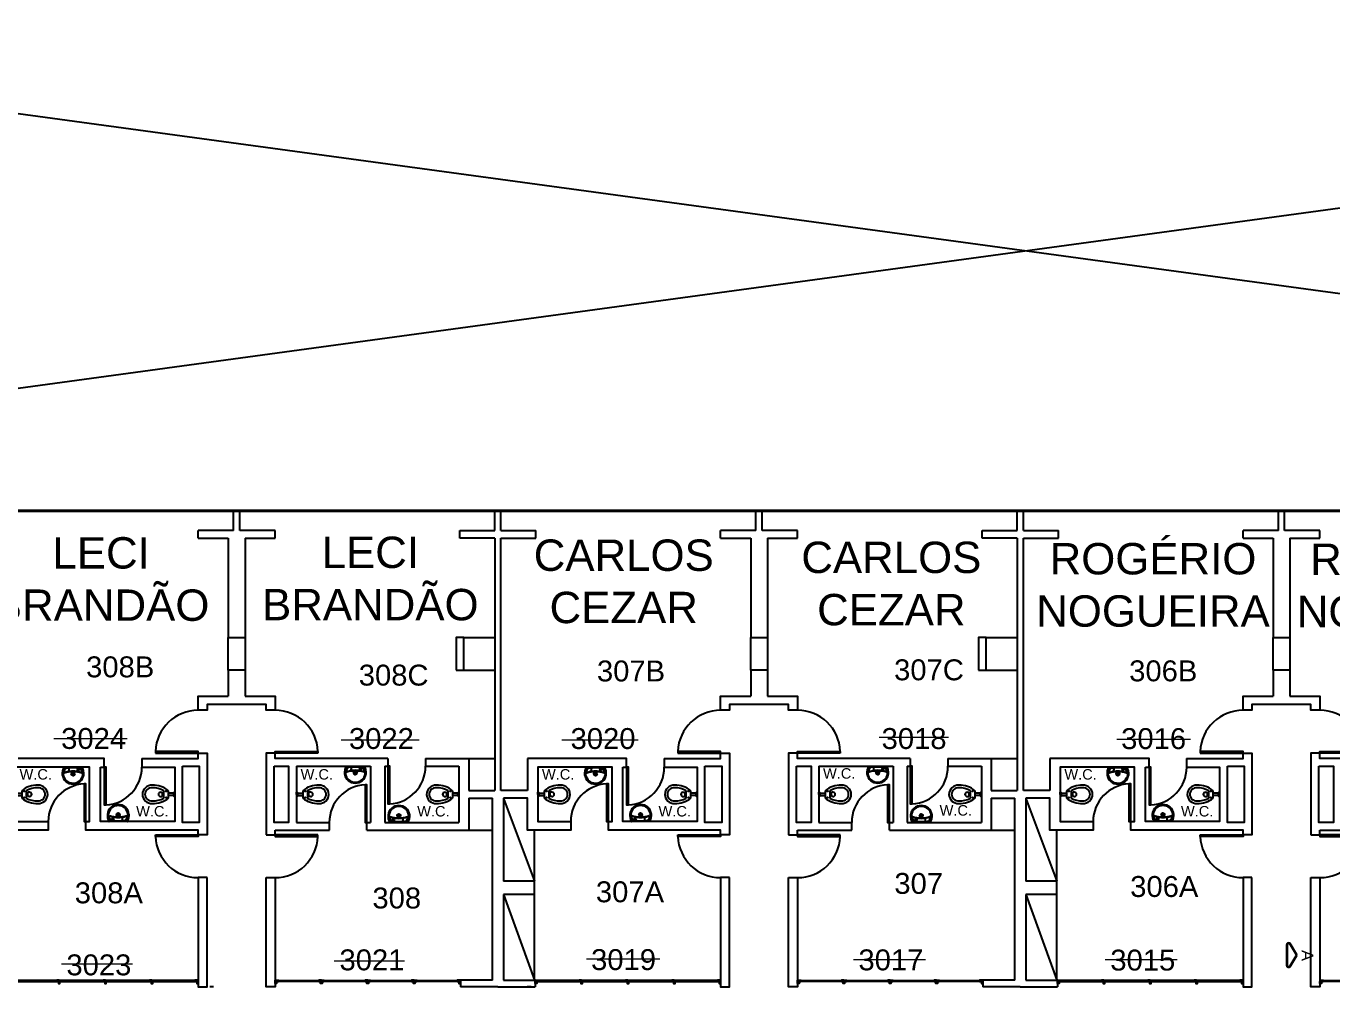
# Model space of a CAD drawing. Header units: metres. Extents: x -331 to 2982, y 362 to 2539.
# Drawn here: x 1023.72 to 1048.71, y 2307.81 to 2326.19 of the extents above; entities that cross this region are included whole.
import ezdxf
from ezdxf.enums import TextEntityAlignment as Align

# ---------------------------------------------------------------- set-up
doc = ezdxf.new("R2010")
doc.units = ezdxf.units.M
doc.linetypes.add('DASHDOT', pattern=[1, 0.5, -0.25, 0, -0.25])
doc.layers.get('0').update_dxf_attribs({"color": 251})
for name, color, linetype in [('ALV', 251, 'Continuous'), ('CX', 251, 'Continuous'), ('Det', 251, 'Continuous'), ('Det_Vigas', 251, 'Continuous'), ('Est', 251, 'Continuous'), ('Mob', 251, 'Continuous'), ('SALAS ANTIGAS', 1, 'Continuous'), ('SALAS NOVAS', 7, 'Continuous'), ('Texto_Salas', 251, 'Continuous'), ('vid', 251, 'Continuous')]:
    doc.layers.add(name, color=color, linetype=linetype)
doc.layers.add('Det_Lcorte', color=251, linetype='Continuous', lineweight=20)
doc.layers.add('LCorte', color=251, linetype='Continuous', lineweight=20)
doc.styles.add('ARIAL', font='arial.ttf')
doc.styles.add('DESTAQUE', font='arial.ttf', dxfattribs={"height": 0.4})
doc.styles.get("Standard").update_dxf_attribs({"font": 'arial.ttf', "height": 0.3})

# ---------------------------------------------------------------- blocks, each defined once
blk = doc.blocks.new('Gab_Velho01')
at = {"layer": 'ALV'}
for p, q in [((-938.009, 946.532), (-938.009, 946.902)), ((-933.129, 946.902), (-933.009, 946.902)), ((-933.129, 946.532), (-933.129, 946.902)), ((-933.009, 946.532), (-933.009, 946.902)), ((-928.129, 946.532), (-928.129, 946.902)), ((-938.009, 946.532), (-937.339, 946.532)), ((-938.009, 941.559), (-938.009, 946.382)), ((-938.009, 946.382), (-937.339, 946.382)), ((-937.339, 946.382), (-937.339, 946.532)), ((-933.804, 946.382), (-933.804, 946.532)), ((-933.129, 946.532), (-933.804, 946.532)), ((-933.804, 946.382), (-933.229, 946.382)), ((-933.229, 946.382), (-933.229, 944.482)), ((-932.334, 946.532), (-933.009, 946.532)), ((-932.909, 946.382), (-932.334, 946.382)), ((-932.909, 946.382), (-932.909, 944.482)), ((-932.334, 946.382), (-932.334, 946.532)), ((-928.799, 946.382), (-928.799, 946.532)), ((-928.799, 946.532), (-928.129, 946.532)), ((-928.129, 946.382), (-928.799, 946.382)), ((-928.129, 946.382), (-928.129, 941.559)), ((-933.229, 943.862), (-933.229, 943.362)), ((-932.909, 943.862), (-932.909, 943.362)), ((-936.514, 942.172), (-937.504, 942.172)), ((-937.504, 942.172), (-937.504, 941.559)), ((-930.174, 942.172), (-930.174, 942.022)), ((-929.454, 942.172), (-928.624, 942.172)), ((-929.454, 942.172), (-929.454, 942.022)), ((-928.624, 942.172), (-928.624, 941.559)), ((-931.924, 942.022), (-931.924, 940.947)), ((-931.924, 942.022), (-930.504, 942.022)), ((-930.504, 942.022), (-930.504, 940.947)), ((-930.234, 942.022), (-930.174, 942.022)), ((-930.234, 942.022), (-930.234, 940.947)), ((-929.454, 942.022), (-928.814, 942.022)), ((-928.814, 942.022), (-928.814, 940.947)), ((-937.504, 941.559), (-938.009, 941.559)), ((-937.964, 941.409), (-937.964, 939.826)), ((-928.624, 941.559), (-928.129, 941.559)), ((-928.624, 941.409), (-928.624, 940.797)), ((-928.624, 941.409), (-928.174, 941.409)), ((-928.174, 937.927), (-928.174, 941.409)), ((-931.924, 940.947), (-931.294, 940.947)), ((-931.294, 940.797), (-931.294, 940.947)), ((-930.574, 940.947), (-930.504, 940.947)), ((-930.574, 940.797), (-930.574, 940.947)), ((-930.234, 940.947), (-928.814, 940.947)), ((-932.504, 940.712), (-932.334, 940.712)), ((-932.334, 940.797), (-931.294, 940.797)), ((-932.334, 940.712), (-932.334, 940.797)), ((-930.574, 940.797), (-928.624, 940.797)), ((-937.369, 939.826), (-937.964, 939.826)), ((-937.369, 939.566), (-937.369, 939.826)), ((-937.964, 939.566), (-937.964, 937.927)), ((-937.369, 939.566), (-937.964, 939.566)), ((-937.964, 937.927), (-937.354, 937.927)), ((-937.354, 937.927), (-937.354, 937.802)), ((-928.174, 937.927), (-928.784, 937.927)), ((-928.784, 937.927), (-928.784, 937.802)), ((-938.069, 937.802), (-937.354, 937.802)), ((-928.069, 937.802), (-928.784, 937.802))]:
    blk.add_line(p, q, dxfattribs=at)
for points in [[(-932.909, 943.362), (-932.334, 943.362), (-932.334, 943.092), (-932.504, 943.092), (-932.504, 943.202), (-933.634, 943.202), (-933.634, 943.092), (-933.804, 943.092), (-933.804, 943.362), (-933.229, 943.362)], [(-934.884, 942.172), (-933.804, 942.172), (-933.804, 942.272), (-933.634, 942.272), (-933.634, 940.712), (-933.804, 940.712), (-933.804, 940.797), (-935.954, 940.797), (-935.954, 940.964), (-935.884, 940.964), (-935.884, 942.004), (-937.304, 942.004), (-937.304, 940.964), (-936.674, 940.964), (-936.674, 940.797), (-937.504, 940.797), (-937.504, 941.409), (-937.964, 941.409)], [(-935.674, 942.004), (-935.604, 942.004), (-935.604, 942.172), (-937.504, 942.172)], [(-934.884, 942.172), (-934.884, 942.004), (-934.254, 942.004), (-934.254, 940.964), (-935.674, 940.964), (-935.674, 942.004)], [(-930.174, 942.172), (-932.334, 942.172), (-932.334, 942.272), (-932.504, 942.272), (-932.504, 940.712)], [(-935.594, 937.906), (-935.594, 937.866), (-935.564, 937.866), (-935.564, 937.906)], [(-931.431, 937.906), (-931.431, 937.866), (-931.461, 937.866), (-931.461, 937.906)], [(-930.544, 937.906), (-930.544, 937.866), (-930.574, 937.866), (-930.574, 937.906)]]:
    blk.add_lwpolyline(points, dxfattribs=at)
for points in [[(-934.104, 942.022), (-933.784, 942.022), (-933.784, 940.947), (-934.104, 940.947)], [(-932.354, 942.022), (-932.074, 942.022), (-932.074, 940.947), (-932.354, 940.947)], [(-933.634, 939.892), (-933.804, 939.892), (-933.804, 937.802), (-933.634, 937.802)], [(-932.504, 939.892), (-932.334, 939.892), (-932.334, 937.802), (-932.504, 937.802)], [(-933.808, 937.926), (-937.35, 937.926), (-937.35, 937.906), (-933.808, 937.906)], [(-935.627, 937.926), (-935.581, 937.926), (-935.581, 937.906), (-935.627, 937.906), (-935.627, 937.905), (-935.58, 937.905), (-935.58, 937.927), (-935.627, 937.927)], [(-935.58, 937.927), (-935.577, 937.927), (-935.577, 937.905), (-935.58, 937.905)], [(-935.531, 937.926), (-935.576, 937.926), (-935.576, 937.906), (-935.531, 937.906), (-935.531, 937.905), (-935.577, 937.905), (-935.577, 937.927), (-935.531, 937.927)], [(-932.33, 937.926), (-928.788, 937.926), (-928.788, 937.906), (-932.33, 937.906)], [(-931.494, 937.926), (-931.449, 937.926), (-931.449, 937.906), (-931.494, 937.906), (-931.494, 937.905), (-931.448, 937.905), (-931.448, 937.927), (-931.494, 937.927)], [(-931.445, 937.927), (-931.448, 937.927), (-931.448, 937.905), (-931.445, 937.905)], [(-931.398, 937.926), (-931.444, 937.926), (-931.444, 937.906), (-931.398, 937.906), (-931.398, 937.905), (-931.445, 937.905), (-931.445, 937.927), (-931.398, 937.927)], [(-930.607, 937.926), (-930.561, 937.926), (-930.561, 937.906), (-930.607, 937.906), (-930.607, 937.905), (-930.56, 937.905), (-930.56, 937.927), (-930.607, 937.927)], [(-930.557, 937.927), (-930.56, 937.927), (-930.56, 937.905), (-930.557, 937.905)], [(-930.511, 937.926), (-930.556, 937.926), (-930.556, 937.906), (-930.511, 937.906), (-930.511, 937.905), (-930.557, 937.905), (-930.557, 937.927), (-930.511, 937.927)]]:
    blk.add_lwpolyline(points, close=True, dxfattribs=at)
at = {"layer": 'CX'}
for points in [[(-934.624, 942.272), (-933.804, 942.272), (-933.804, 942.307), (-934.624, 942.307)], [(-931.514, 942.272), (-932.334, 942.272), (-932.334, 942.307), (-931.514, 942.307)], [(-935.569, 941.284), (-935.569, 942.004), (-935.604, 942.004), (-935.604, 941.284)], [(-930.139, 941.302), (-930.139, 942.022), (-930.174, 942.022), (-930.174, 941.302)], [(-935.989, 941.684), (-935.989, 940.964), (-935.954, 940.964), (-935.954, 941.684)], [(-930.609, 941.667), (-930.609, 940.947), (-930.574, 940.947), (-930.574, 941.667)], [(-934.624, 940.712), (-933.804, 940.712), (-933.804, 940.677), (-934.624, 940.677)], [(-931.514, 940.712), (-932.334, 940.712), (-932.334, 940.677), (-931.514, 940.677)], [(-937.351, 937.927), (-937.354, 937.927), (-937.354, 937.905), (-937.351, 937.905)], [(-937.291, 937.926), (-937.35, 937.926), (-937.35, 937.906), (-937.291, 937.906), (-937.291, 937.905), (-937.351, 937.905), (-937.351, 937.927), (-937.291, 937.927)], [(-936.514, 937.926), (-936.469, 937.926), (-936.469, 937.906), (-936.514, 937.906), (-936.514, 937.905), (-936.468, 937.905), (-936.468, 937.927), (-936.514, 937.927)], [(-936.468, 937.927), (-936.465, 937.927), (-936.465, 937.905), (-936.468, 937.905)], [(-936.418, 937.926), (-936.464, 937.926), (-936.464, 937.906), (-936.418, 937.906), (-936.418, 937.905), (-936.465, 937.905), (-936.465, 937.927), (-936.418, 937.927)], [(-934.739, 937.926), (-934.694, 937.926), (-934.694, 937.906), (-934.739, 937.906), (-934.739, 937.905), (-934.693, 937.905), (-934.693, 937.927), (-934.739, 937.927)], [(-934.693, 937.927), (-934.69, 937.927), (-934.69, 937.905), (-934.693, 937.905)], [(-934.643, 937.926), (-934.689, 937.926), (-934.689, 937.906), (-934.643, 937.906), (-934.643, 937.905), (-934.69, 937.905), (-934.69, 937.927), (-934.643, 937.927)], [(-933.867, 937.926), (-933.808, 937.926), (-933.808, 937.906), (-933.867, 937.906), (-933.867, 937.905), (-933.807, 937.905), (-933.807, 937.927), (-933.867, 937.927)], [(-933.807, 937.927), (-933.804, 937.927), (-933.804, 937.905), (-933.807, 937.905)], [(-932.331, 937.927), (-932.334, 937.927), (-932.334, 937.905), (-932.331, 937.905)], [(-932.271, 937.926), (-932.33, 937.926), (-932.33, 937.906), (-932.271, 937.906), (-932.271, 937.905), (-932.331, 937.905), (-932.331, 937.927), (-932.271, 937.927)], [(-929.719, 937.926), (-929.674, 937.926), (-929.674, 937.906), (-929.719, 937.906), (-929.719, 937.905), (-929.673, 937.905), (-929.673, 937.927), (-929.719, 937.927)], [(-929.67, 937.927), (-929.673, 937.927), (-929.673, 937.905), (-929.67, 937.905)], [(-929.623, 937.926), (-929.669, 937.926), (-929.669, 937.906), (-929.623, 937.906), (-929.623, 937.905), (-929.67, 937.905), (-929.67, 937.927), (-929.623, 937.927)], [(-928.847, 937.926), (-928.788, 937.926), (-928.788, 937.906), (-928.847, 937.906), (-928.847, 937.905), (-928.787, 937.905), (-928.787, 937.927), (-928.847, 937.927)], [(-928.787, 937.927), (-928.784, 937.927), (-928.784, 937.905), (-928.787, 937.905)]]:
    blk.add_lwpolyline(points, close=True, dxfattribs=at)
for points in [[(-937.324, 937.906), (-937.324, 937.866), (-937.354, 937.866), (-937.354, 937.906)], [(-936.481, 937.906), (-936.481, 937.866), (-936.451, 937.866), (-936.451, 937.906)], [(-934.706, 937.906), (-934.706, 937.866), (-934.676, 937.866), (-934.676, 937.906)], [(-933.834, 937.906), (-933.834, 937.866), (-933.804, 937.866), (-933.804, 937.906)], [(-932.304, 937.906), (-932.304, 937.866), (-932.334, 937.866), (-932.334, 937.906)], [(-929.656, 937.906), (-929.656, 937.866), (-929.686, 937.866), (-929.686, 937.906)], [(-928.814, 937.906), (-928.814, 937.866), (-928.784, 937.866), (-928.784, 937.906)]]:
    blk.add_lwpolyline(points, dxfattribs=at)
at = {"layer": 'CX', "color": 1}
for centre, radius, start, end in [((-933.804, 942.272), 0.821, 90, 177.5559), ((-932.334, 942.272), 0.821, 2.4441, 90), ((-935.604, 942.004), 0.721, 272.783, 0), ((-930.174, 942.022), 0.721, 272.783, 0), ((-935.954, 940.964), 0.721, 92.783, 180), ((-930.574, 940.947), 0.721, 92.783, 180), ((-933.804, 940.712), 0.821, 182.4441, 270), ((-932.334, 940.712), 0.821, 270, 357.5559)]:
    blk.add_arc(centre, radius, start, end, dxfattribs=at)
at = {"layer": 'Est'}
for points in [[(-933.229, 944.482), (-932.909, 944.482), (-932.909, 943.862), (-933.229, 943.862)], [(-928.869, 943.862), (-928.719, 943.862), (-928.719, 944.482), (-928.869, 944.482)]]:
    blk.add_lwpolyline(points, close=True, dxfattribs=at)
at = {"layer": 'Mob'}
for p, q in [((-928.719, 944.482), (-928.129, 944.482)), ((-928.719, 943.862), (-928.129, 943.862)), ((-928.624, 942.172), (-928.129, 942.172)), ((-936.377, 942.004), (-936.026, 942.004)), ((-930.975, 942.022), (-930.623, 942.022)), ((-937.304, 941.484), (-937.304, 941.524)), ((-937.304, 941.524), (-937.293, 941.524)), ((-937.304, 941.484), (-937.304, 941.444)), ((-937.304, 941.444), (-937.293, 941.444)), ((-937.284, 941.504), (-937.284, 941.515)), ((-937.284, 941.504), (-937.284, 941.464)), ((-937.284, 941.504), (-937.184, 941.504)), ((-937.284, 941.464), (-937.184, 941.464)), ((-937.284, 941.464), (-937.284, 941.453)), ((-937.184, 941.554), (-937.184, 941.414)), ((-937.096, 941.554), (-937.096, 941.414)), ((-937.065, 941.443), (-937.065, 941.525)), ((-937.036, 941.525), (-937.065, 941.525)), ((-937.036, 941.443), (-937.065, 941.443)), ((-934.522, 941.525), (-934.493, 941.525)), ((-934.522, 941.443), (-934.493, 941.443)), ((-934.493, 941.525), (-934.493, 941.443)), ((-934.462, 941.414), (-934.462, 941.554)), ((-934.374, 941.414), (-934.374, 941.554)), ((-934.274, 941.504), (-934.374, 941.504)), ((-934.274, 941.464), (-934.374, 941.464)), ((-934.274, 941.504), (-934.274, 941.515)), ((-934.274, 941.464), (-934.274, 941.504)), ((-934.274, 941.464), (-934.274, 941.453)), ((-934.254, 941.524), (-934.265, 941.524)), ((-934.254, 941.444), (-934.265, 941.444)), ((-934.254, 941.484), (-934.254, 941.524)), ((-934.254, 941.484), (-934.254, 941.444)), ((-931.924, 941.484), (-931.924, 941.524)), ((-931.924, 941.524), (-931.913, 941.524)), ((-931.924, 941.484), (-931.924, 941.444)), ((-931.924, 941.444), (-931.913, 941.444)), ((-931.904, 941.504), (-931.904, 941.515)), ((-931.904, 941.504), (-931.904, 941.464)), ((-931.904, 941.504), (-931.804, 941.504)), ((-931.904, 941.464), (-931.804, 941.464)), ((-931.904, 941.464), (-931.904, 941.453)), ((-931.804, 941.554), (-931.804, 941.414)), ((-931.716, 941.554), (-931.716, 941.414)), ((-931.685, 941.443), (-931.685, 941.525)), ((-931.656, 941.525), (-931.685, 941.525)), ((-931.656, 941.443), (-931.685, 941.443)), ((-929.082, 941.525), (-929.053, 941.525)), ((-929.082, 941.443), (-929.053, 941.443)), ((-929.053, 941.525), (-929.053, 941.443)), ((-929.022, 941.414), (-929.022, 941.554)), ((-928.934, 941.414), (-928.934, 941.554)), ((-928.834, 941.504), (-928.934, 941.504)), ((-928.834, 941.464), (-928.934, 941.464)), ((-928.834, 941.504), (-928.834, 941.515)), ((-928.834, 941.464), (-928.834, 941.504)), ((-928.834, 941.464), (-928.834, 941.453)), ((-928.814, 941.524), (-928.825, 941.524)), ((-928.814, 941.444), (-928.825, 941.444)), ((-928.814, 941.484), (-928.814, 941.524)), ((-928.814, 941.484), (-928.814, 941.444)), ((-935.161, 940.964), (-935.512, 940.964)), ((-929.788, 940.947), (-930.139, 940.947)), ((-928.624, 940.797), (-928.174, 940.797))]:
    blk.add_line(p, q, dxfattribs=at)
at = {"layer": 'Mob', "ltscale": 0.8}
for p, q in [((-937.964, 941.402), (-937.369, 939.826)), ((-937.964, 939.566), (-937.369, 937.927))]:
    blk.add_line(p, q, dxfattribs=at)
at = {"layer": 'Mob'}
for points in [[(-936.201, 941.993, 0.019765), (-936.327, 941.988, 0.055725), (-936.345, 941.986, 0.26837), (-936.378, 941.95, 0.08527), (-936.39, 941.863, 0.373975), (-936.201, 941.698, 0.373975), (-936.011, 941.863, 0.08527), (-936.023, 941.95, 0.26837), (-936.057, 941.986, 0.055725), (-936.075, 941.988, 0.019765)], [(-930.798, 942.011, 0.019765), (-930.924, 942.006, 0.055725), (-930.942, 942.004, 0.26837), (-930.975, 941.968, 0.08527), (-930.987, 941.88, 0.373975), (-930.798, 941.716, 0.373975), (-930.609, 941.88, 0.08527), (-930.621, 941.968, 0.26837), (-930.654, 942.004, 0.055725), (-930.672, 942.006, 0.019765)], [(-935.337, 940.975, 0.019765), (-935.211, 940.98, 0.055725), (-935.193, 940.982, 0.26837), (-935.16, 941.018, 0.08527), (-935.148, 941.106, 0.373975), (-935.337, 941.27, 0.373975), (-935.526, 941.106, 0.08527), (-935.515, 941.018, 0.26837), (-935.481, 940.982, 0.055725), (-935.463, 940.98, 0.019765)], [(-929.964, 940.957, 0.019765), (-929.838, 940.962, 0.055725), (-929.82, 940.965, 0.26837), (-929.787, 941.001, 0.08527), (-929.775, 941.088, 0.373975), (-929.964, 941.253, 0.373975), (-930.154, 941.088, 0.08527), (-930.142, 941.001, 0.26837), (-930.108, 940.965, 0.055725), (-930.09, 940.962, 0.019765)]]:
    blk.add_lwpolyline(points, format="xyb", close=True, dxfattribs=at)
for points in [[(-936.026, 941.897, 0.09339), (-936.039, 941.95, 0.281673), (-936.084, 941.983, 0.022774), (-936.174, 941.989), (-936.201, 941.989), (-936.228, 941.989, 0.022774), (-936.318, 941.983, 0.281673), (-936.363, 941.95, 0.09339), (-936.375, 941.897)], [(-936.026, 941.897, -0.557482), (-936.034, 941.892, 0.068592), (-936.138, 941.922, 0.02486), (-936.201, 941.927, 0.02486), (-936.264, 941.922, 0.068592), (-936.368, 941.892, -0.557482), (-936.375, 941.897)], [(-936.033, 941.892, 0.072415), (-936.201, 941.915, 0.072415), (-936.368, 941.892)], [(-936.365, 941.893, -0.467154), (-936.363, 941.9, -0.039312), (-936.296, 941.924, 0.320715), (-936.277, 941.944, 0.032811), (-936.273, 941.982)], [(-930.624, 941.914, 0.09339), (-930.636, 941.968, 0.281673), (-930.681, 942.001, 0.022774), (-930.771, 942.006), (-930.798, 942.006), (-930.825, 942.006, 0.022774), (-930.915, 942.001, 0.281673), (-930.96, 941.968, 0.09339), (-930.973, 941.914)], [(-930.624, 941.914, -0.557482), (-930.631, 941.909, 0.068592), (-930.735, 941.939, 0.02486), (-930.798, 941.944, 0.02486), (-930.861, 941.939, 0.068592), (-930.965, 941.909, -0.557482), (-930.973, 941.914)], [(-930.631, 941.909, 0.072415), (-930.798, 941.932, 0.072415), (-930.966, 941.909)], [(-930.963, 941.91, -0.467154), (-930.96, 941.917, -0.039312), (-930.893, 941.941, 0.320715), (-930.874, 941.961, 0.032811), (-930.87, 941.999)], [(-935.512, 941.071, -0.557482), (-935.504, 941.076, 0.068592), (-935.4, 941.046, 0.02486), (-935.337, 941.041, 0.02486), (-935.274, 941.046, 0.068592), (-935.17, 941.076, -0.557482), (-935.163, 941.071)], [(-935.512, 941.071, 0.09339), (-935.499, 941.018, 0.281673), (-935.454, 940.985, 0.022774), (-935.364, 940.979), (-935.337, 940.979), (-935.31, 940.979, 0.022774), (-935.22, 940.985, 0.281673), (-935.175, 941.018, 0.09339), (-935.163, 941.071)], [(-935.505, 941.077, 0.072415), (-935.337, 941.053, 0.072415), (-935.17, 941.077)], [(-935.173, 941.075, -0.467154), (-935.175, 941.068, -0.039312), (-935.242, 941.045, 0.320715), (-935.261, 941.024, 0.032811), (-935.265, 940.987)], [(-930.139, 941.054, -0.557482), (-930.131, 941.059, 0.068592), (-930.027, 941.029, 0.02486), (-929.964, 941.024, 0.02486), (-929.901, 941.029, 0.068592), (-929.797, 941.059, -0.557482), (-929.79, 941.054)], [(-930.139, 941.054, 0.09339), (-930.126, 941.001, 0.281673), (-930.081, 940.968, 0.022774), (-929.991, 940.962), (-929.964, 940.962), (-929.937, 940.962, 0.022774), (-929.847, 940.968, 0.281673), (-929.802, 941.001, 0.09339), (-929.79, 941.054)], [(-930.132, 941.059, 0.072415), (-929.964, 941.036, 0.072415), (-929.797, 941.059)], [(-929.8, 941.058, -0.467154), (-929.802, 941.051, -0.039312), (-929.869, 941.027, 0.320715), (-929.888, 941.007, 0.032811), (-929.892, 940.969)]]:
    blk.add_lwpolyline(points, format="xyb", dxfattribs=at)
for points in [[(-937.369, 939.826), (-937.369, 940.797)], [(-937.369, 937.927), (-937.369, 939.566)]]:
    blk.add_lwpolyline(points, dxfattribs=at)
for centre, radius in [((-936.201, 941.874), 0.0328), ((-936.201, 941.874), 0.0203), ((-936.102, 941.947), 0.0158), ((-930.798, 941.891), 0.0328), ((-930.798, 941.891), 0.0203), ((-930.699, 941.965), 0.0158), ((-937.138, 941.546), 0.00707), ((-937.138, 941.422), 0.00707), ((-934.42, 941.546), 0.00707), ((-934.42, 941.422), 0.00707), ((-931.758, 941.546), 0.00707), ((-931.758, 941.422), 0.00707), ((-928.98, 941.546), 0.00707), ((-928.98, 941.422), 0.00707), ((-935.337, 941.095), 0.0328), ((-935.337, 941.095), 0.0203), ((-929.964, 941.077), 0.0328), ((-929.964, 941.077), 0.0203), ((-935.436, 941.021), 0.0158), ((-930.063, 941.003), 0.0158)]:
    blk.add_circle(centre, radius, dxfattribs=at)
for centre, radius, start, end in [((-936.143, 941.879), 0.266, 151.9123, 184.0939), ((-936.201, 941.889), 0.209, 187.9818, 270), ((-936.375, 942.001), 0.0027, 90, 152.2647), ((-936.201, 941.889), 0.209, 270, 352.0182), ((-936.026, 942.001), 0.0027, 27.7353, 90), ((-936.259, 941.879), 0.266, 355.9061, 27.7353), ((-930.74, 941.897), 0.266, 151.9123, 184.0939), ((-930.798, 941.907), 0.209, 187.9818, 270), ((-930.798, 941.907), 0.209, 270, 352.0182), ((-930.856, 941.897), 0.266, 355.9061, 27.7353), ((-936.89, 941.195), 0.464, 87.9363, 129.3021), ((-936.89, 941.195), 0.414, 87.9363, 119.8675), ((-936.863, 941.48), 0.179, 1.2038, 93.3189), ((-936.863, 941.48), 0.129, 1.2038, 93.3189), ((-934.695, 941.48), 0.179, 86.6811, 178.7962), ((-934.695, 941.48), 0.129, 86.6811, 178.7962), ((-934.668, 941.195), 0.464, 50.6979, 92.0637), ((-934.668, 941.195), 0.414, 60.1325, 92.0637), ((-931.51, 941.195), 0.464, 87.9363, 129.3021), ((-931.51, 941.195), 0.414, 87.9363, 119.8675), ((-931.483, 941.48), 0.179, 1.2038, 93.3189), ((-931.483, 941.48), 0.129, 1.2038, 93.3189), ((-929.255, 941.48), 0.179, 86.6811, 178.7962), ((-929.255, 941.48), 0.129, 86.6811, 178.7962), ((-929.228, 941.195), 0.464, 50.6979, 92.0637), ((-929.228, 941.195), 0.414, 60.1325, 92.0637), ((-937.293, 941.515), 0.00935, 0, 90), ((-937.293, 941.453), 0.00935, 270, 0), ((-936.89, 941.773), 0.464, 230.6979, 272.0637), ((-936.89, 941.773), 0.414, 240.1325, 272.0637), ((-937.033, 941.482), 0.043, 1.2038, 93.3189), ((-937.033, 941.486), 0.043, 266.6811, 358.7962), ((-936.863, 941.488), 0.179, 266.6811, 358.7962), ((-936.863, 941.488), 0.129, 266.6811, 358.7962), ((-934.695, 941.488), 0.179, 181.2038, 273.3189), ((-934.695, 941.488), 0.129, 181.2038, 273.3189), ((-934.668, 941.773), 0.464, 267.9363, 309.3021), ((-934.668, 941.773), 0.414, 267.9363, 299.8675), ((-934.524, 941.482), 0.043, 86.6811, 178.7962), ((-934.524, 941.486), 0.043, 181.2038, 273.3189), ((-934.265, 941.515), 0.00935, 90, 180), ((-934.265, 941.453), 0.00935, 180, 270), ((-931.913, 941.515), 0.00935, 0, 90), ((-931.913, 941.453), 0.00935, 270, 0), ((-931.51, 941.773), 0.464, 230.6979, 272.0637), ((-931.51, 941.773), 0.414, 240.1325, 272.0637), ((-931.653, 941.482), 0.043, 1.2038, 93.3189), ((-931.653, 941.486), 0.043, 266.6811, 358.7962), ((-931.483, 941.488), 0.179, 266.6811, 358.7962), ((-931.483, 941.488), 0.129, 266.6811, 358.7962), ((-929.255, 941.488), 0.179, 181.2038, 273.3189), ((-929.255, 941.488), 0.129, 181.2038, 273.3189), ((-929.228, 941.773), 0.464, 267.9363, 309.3021), ((-929.228, 941.773), 0.414, 267.9363, 299.8675), ((-929.084, 941.482), 0.043, 86.6811, 178.7962), ((-929.084, 941.486), 0.043, 181.2038, 273.3189), ((-928.825, 941.515), 0.00935, 90, 180), ((-928.825, 941.453), 0.00935, 180, 270), ((-935.279, 941.089), 0.266, 175.9061, 207.7353), ((-935.337, 941.079), 0.209, 90, 172.0182), ((-935.337, 941.079), 0.209, 7.9818, 90), ((-935.395, 941.089), 0.266, 331.9123, 4.0939), ((-929.906, 941.072), 0.266, 175.9061, 207.7353), ((-929.964, 941.062), 0.209, 90, 172.0182), ((-929.964, 941.062), 0.209, 7.9818, 90), ((-930.022, 941.072), 0.266, 331.9123, 4.0939), ((-935.512, 940.967), 0.0027, 207.7353, 270), ((-935.163, 940.967), 0.0027, 270, 332.2647)]:
    blk.add_arc(centre, radius, start, end, dxfattribs=at)
blk = doc.blocks.new('tttttttttttttt6')
at = {"layer": 'Det', "color": 251}
for p, q in [((1297.3318, 2357.5776), (1229.3272, 2348.318)), ((1234.1675, 2357.5773), (1302.1322, 2348.318))]:
    blk.add_line(p, q, dxfattribs=at)
at = {"layer": 'Det_Lcorte', "color": 251, "linetype": 'DASHDOT', "ltscale": 0.0075, "transparency": 33554534, "const_width": 0.05}
blk.add_lwpolyline([(1270.9054, 2339.8055), (1270.7772, 2340.0192, 0.7606673), (1270.7197, 2340.0032), (1270.7197, 2339.6077, 0.7606673), (1270.7772, 2339.5918), (1270.9054, 2339.8055)], format="xyb", dxfattribs=at)
at = {"layer": 'Det_Vigas', "color": 251}
for p, q in [((1247.2507, 2339.302), (1247.1757, 2339.302)), ((1247.8209, 2339.302), (1247.7459, 2339.302)), ((1252.2697, 2339.302), (1252.1947, 2339.302)), ((1254.0457, 2339.302), (1253.9707, 2339.302)), ((1257.2507, 2339.302), (1257.1757, 2339.302)), ((1250.1722, 2339.198), (1250.0972, 2339.198)), ((1256.2497, 2339.198), (1256.1747, 2339.198))]:
    blk.add_line(p, q, dxfattribs=at)
at = {"layer": 'SALAS ANTIGAS', "color": 251, "linetype": 'Continuous', "lineweight": 15}
for p, q in [((1248.5179, 2343.9432), (1247.1154, 2343.9432)), ((1254.103, 2343.9187), (1252.615, 2343.9187)), ((1258.2984, 2343.9187), (1256.8349, 2343.9187)), ((1264.2379, 2343.9675), (1262.9085, 2343.9675)), ((1268.8724, 2343.9309), (1267.4577, 2343.9309)), ((1248.6155, 2339.6288), (1247.2617, 2339.6288)), ((1253.8224, 2339.6896), (1252.4809, 2339.6896)), ((1258.7131, 2339.7262), (1257.3105, 2339.7262)), ((1263.7989, 2339.714), (1262.4207, 2339.714)), ((1268.6163, 2339.714), (1267.2382, 2339.714))]:
    blk.add_line(p, q, dxfattribs=at)
at = {"layer": 'vid', "color": 251}
for p, q in [((1229.3272, 2348.318), (1302.1322, 2348.318)), ((1229.3272, 2348.298), (1302.1322, 2348.298))]:
    blk.add_line(p, q, dxfattribs=at)
at = {"layer": 'ALV', "color": 251}
for p in [(2183.6812, 1401.3964), (2193.6812, 1401.3964), (2203.6812, 1401.3964)]:
    blk.add_blockref('Gab_Velho01', p, dxfattribs=at)
at = {"layer": 'Det_Lcorte', "color": 251, "linetype": 'DASHDOT', "ltscale": 0.0075, "transparency": 33554534, "style": 'ARIAL'}
for tag, p in [('A', (1214.3221, 2339.7973)), ('B', (1234.7042, 2339.7973)), ('C', (1271.1112, 2339.7973)), ('A', (1214.3221, 2336.9463)), ('C', (1271.1112, 2336.9463)), ('B', (1234.7042, 2336.9463))]:
    blk.add_attdef(tag, text='', height=0.225, rotation=270, dxfattribs=at).set_placement(p, align=Align.MIDDLE_CENTER)
at = {"layer": 'LCorte', "color": 251, "style": 'ARIAL'}
for tag, p in [('A', (1275.3241, 2379.6973)), ('B', (1302.5617, 2377.7988)), ('A', (1275.3231, 2282.3686)), ('B', (1302.5617, 2282.3686))]:
    blk.add_attdef(tag, text='', height=0.3, rotation=90, dxfattribs=at).set_placement(p, align=Align.MIDDLE_CENTER)
for tag, p in [('F', (1198.7585, 2341.9841)), ('F', (1330.4237, 2341.9841)), ('F', (1330.4237, 2341.9841)), ('E', (1198.7585, 2326.0996)), ('E', (1330.4237, 2326.0996)), ('D', (1198.7004, 2316.7091)), ('D', (1330.4237, 2316.7068)), ('C', (1198.7585, 2306.9512)), ('C', (1330.4237, 2306.9512))]:
    blk.add_attdef(tag, text='', height=0.3, dxfattribs=at).set_placement(p, align=Align.MIDDLE_CENTER)
at = {"layer": 'SALAS ANTIGAS', "color": 251, "style": 'DESTAQUE'}
for s, p in [('3024', (1247.8747, 2343.7497)), ('3022', (1253.3835, 2343.7487)), ('3020', (1257.6256, 2343.7479)), ('3018', (1263.5793, 2343.7484)), ('3016', (1268.1649, 2343.7466)), ('3023', (1247.9746, 2339.4181)), ('3021', (1253.2021, 2339.5141)), ('3019', (1258.0183, 2339.5188)), ('3017', (1263.1363, 2339.5137)), ('3015', (1267.9571, 2339.5099))]:
    blk.add_text(s, height=0.4, dxfattribs=at).set_placement(p, align=Align.CENTER)
at = {"layer": 'SALAS NOVAS', "color": 251, "style": 'DESTAQUE'}
for s, p in [('308B', (1248.383, 2345.1195)), ('308C', (1253.6177, 2344.9615)), ('307B', (1258.1611, 2345.0405)), ('307C', (1263.8651, 2345.0629)), ('306B', (1268.3492, 2345.0432)), ('307', (1263.6676, 2340.9767)), ('306A', (1268.369, 2340.9175)), ('308A', (1248.1657, 2340.7964)), ('308', (1253.677, 2340.6976)), ('307A', (1258.1414, 2340.8161))]:
    blk.add_text(s, height=0.4, dxfattribs=at).set_placement(p, align=Align.CENTER)
at = {"layer": 'Texto_Salas', "color": 251, "linetype": 'Continuous', "lineweight": 15, "char_height": 0.6, "attachment_point": 5}
for s, insert in [('{\\C256;LECI BRANDÃO}', (1248.0183, 2346.9959)), ('{\\C256;LECI BRANDÃO}', (1253.1712, 2347.0066)), ('{\\C256;ROGÉRIO NOGUEIRA}', (1268.1528, 2346.884)), ('{\\C256;ROGÉRIO NOGUEIRA}', (1273.1406, 2346.8745)), ('{\\C256;CARLOS CEZAR}', (1258.0218, 2346.9515)), ('{\\C256;CARLOS CEZAR}', (1263.1444, 2346.9103))]:
    blk.add_mtext_dynamic_manual_height_columns(s, width=2.836274, gutter_width=2.5, heights=[0], dxfattribs=dict(at, insert=insert))
at = {"layer": 'Texto_Salas', "color": 251, "char_height": 0.2, "width": 2.2626, "attachment_point": 2, "style": 'ARIAL'}
for insert in [(1246.7664, 2343.3633), (1252.1464, 2343.3633), (1256.7664, 2343.3633), (1262.1464, 2343.3808), (1266.7664, 2343.3633), (1248.9982, 2342.6569), (1254.3782, 2342.6569), (1258.9982, 2342.6569), (1264.3782, 2342.6744), (1268.9982, 2342.6569)]:
    blk.add_mtext('W.C.', dxfattribs=dict(at, insert=insert))

msp = doc.modelspace()

# ---------------------------------------------------------------- block references
at = {"color": 1, "linetype": 'Continuous', "lineweight": 15}
ref = msp.add_blockref('tttttttttttttt6', (-222.865, -31.39), dxfattribs=at)
ref.add_attrib('C', 'A', dxfattribs={"layer": 'Det_Lcorte', "color": 251, "linetype": 'DASHDOT', "ltscale": 0.0075, "transparency": 33554534, "height": 0.225, "rotation": 270, "style": 'ARIAL'}).set_placement((1048.246, 2308.407), align=Align.MIDDLE_CENTER)

doc.saveas('drawing.dxf')
